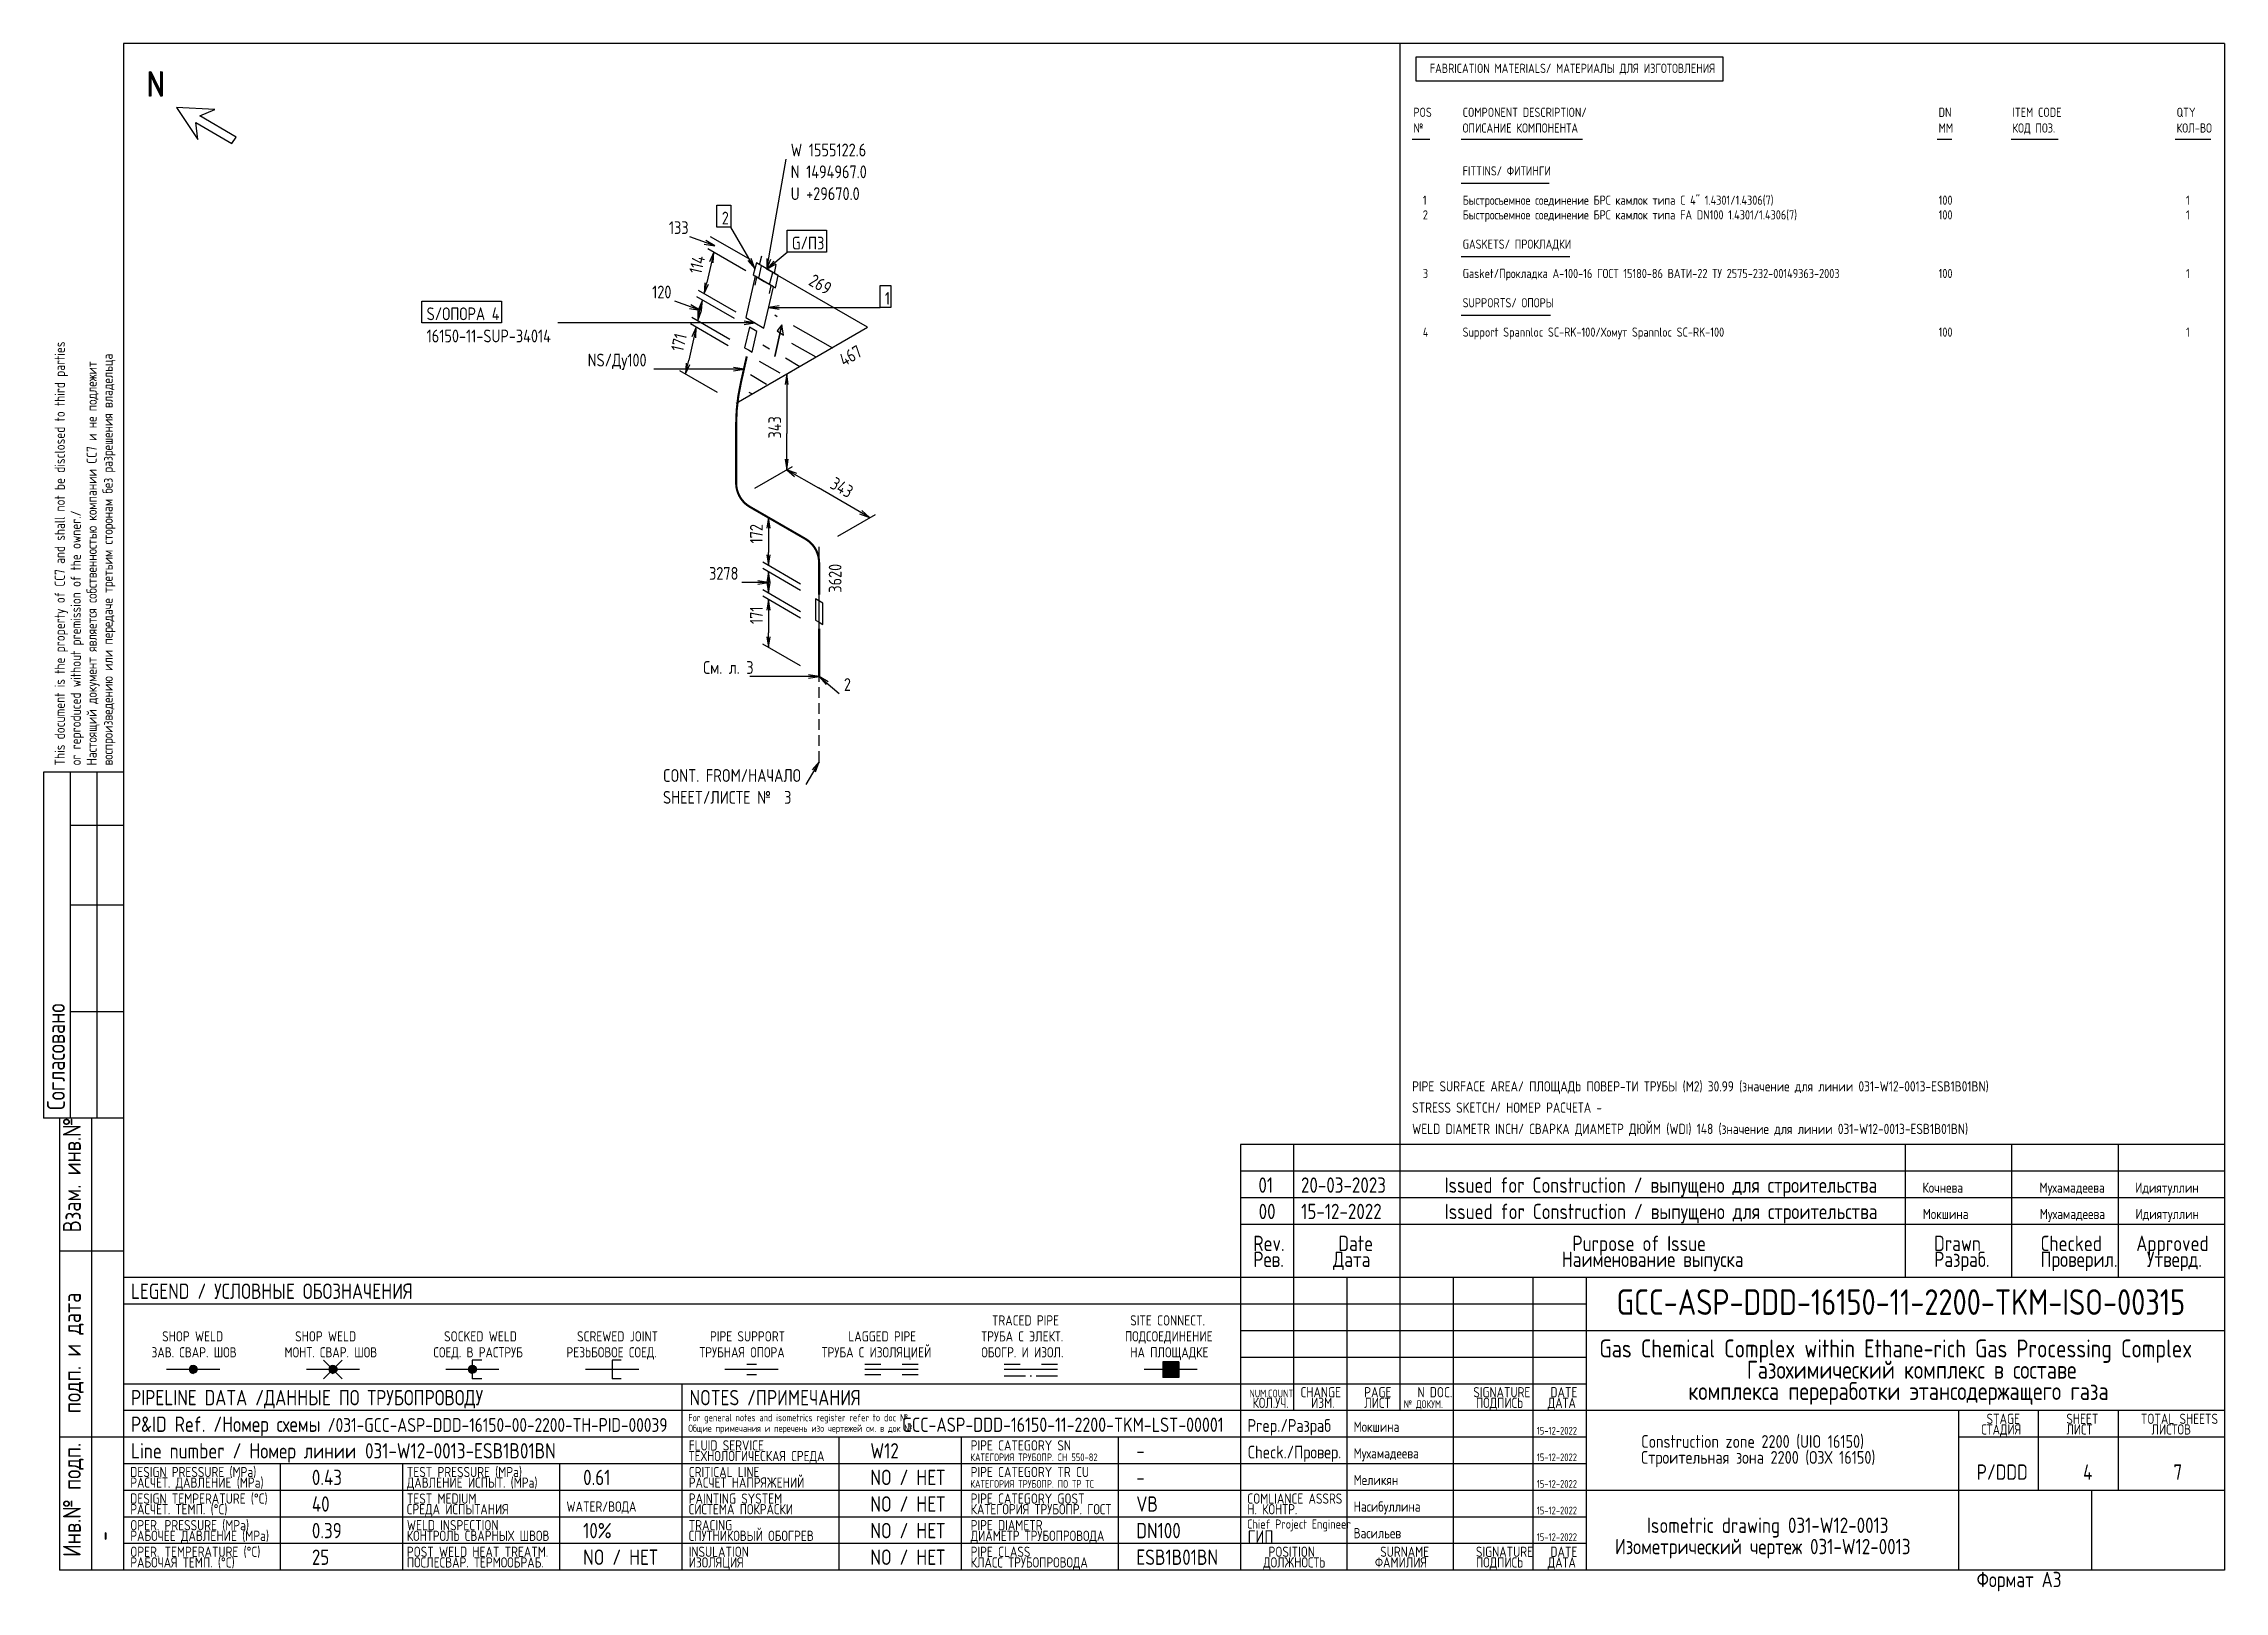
# Model space of a CAD drawing. Extents: x 5 to 415, y 1 to 292.
import ezdxf

# ---------------------------------------------------------------- set-up
doc = ezdxf.new("R2010")
doc.units = 0
doc.header["$MEASUREMENT"] = 0
doc.linetypes.add('GT110', pattern=[3, 2, -1])
doc.layers.add('GT_1', color=7, linetype='Continuous')
doc.styles.add('TTFN17', font='GOST type A')

msp = doc.modelspace()

# ---------------------------------------------------------------- linework, layer by layer
at = {"layer": 'GT_1', "flags": 128}
for points in [[(20, 292), (20, 5)], [(415, 292), (20, 292)], [(260, 292), (260, 60)], [(415, 292), (415, 5)], [(263.043, 289.511), (320.701, 289.511), (320.701, 284.968), (263.043, 284.968), (263.043, 289.511)], [(30, 280), (34, 274), (33.6, 277.2), (40.4, 273.2), (41.2, 274.4), (34.4, 278.4), (37.2, 279.6), (30, 280)], [(265.632, 273.971), (262.271, 273.971)], [(294.306, 273.971), (271.529, 273.971)], [(363.753, 273.971), (361.014, 273.971)], [(383.738, 273.971), (374.9, 273.971)], [(412.479, 273.971), (405.757, 273.971)], [(141, 249.6), (144.6, 270.3)], [(288.082, 265.683), (271.529, 265.683)], [(131.6, 261.6), (134.2, 261.6), (134.2, 257.5), (131.6, 257.5), (131.6, 261.6)], [(131.2, 254), (126.5, 255.7)], [(129.2, 254.3), (131.2, 254), (129.5, 255)], [(137.5, 251.6), (130.4, 255.7)], [(138.7, 249.7), (134.2, 257.5)], [(144.8, 256.9), (152.2, 256.9), (152.2, 252.8), (144.8, 252.8), (144.8, 256.9)], [(131, 252.8), (129.7, 247.1)], [(137, 249.3), (129.9, 253.4)], [(137, 249.3), (129.9, 253.4)], [(130.9, 250.8), (131, 252.8), (130.2, 251)], [(137.4, 251.2), (138.7, 249.7), (138, 251.6)], [(140.5, 247.3), (142.6, 246.1), (143.1, 248.4), (139, 250.8), (138.4, 248.5), (140.5, 247.3)], [(139.9, 250.2), (139.4, 247.9)], [(139.6, 250.4), (140, 252.1)], [(141, 249.6), (144.8, 252.8)], [(141, 251.6), (141, 249.6), (141.7, 251.5)], [(142.3, 251.1), (141, 249.6), (142.7, 250.6)], [(142.4, 248.8), (142.7, 250.5)], [(291.943, 251.907), (271.529, 251.907)], [(129.2, 245), (129.7, 247.1)], [(129.3, 247), (129.2, 245), (130, 246.8)], [(138.7, 239.5), (140.4, 238.5), (142.2, 246.3), (138.8, 248.3), (137, 240.5), (138.7, 239.5)], [(138.8, 246.6), (139.1, 248.1)], [(159.9, 238.7), (141, 249.6)], [(141.5, 246.7), (142.1, 249)], [(141.5, 245), (141.8, 246.5)], [(162.3, 246.5), (164.3, 246.5), (164.3, 242.4), (162.3, 242.4), (162.3, 246.5)], [(76.1, 243.6), (91.1, 243.6), (91.1, 239.5), (76.1, 239.5), (76.1, 243.6)], [(128.4, 241.9), (123.7, 243.6)], [(126.4, 242.2), (128.4, 241.9), (126.7, 242.9)], [(134.9, 240.3), (127.8, 244.4)], [(128, 241.9), (128, 239.9), (128.7, 241.8)], [(128, 239.9), (128.4, 241.9)], [(135.2, 241.5), (128.1, 245.6)], [(128.7, 241.8), (128.9, 243.8), (128.1, 242)], [(128.9, 243.8), (128.4, 241.9)], [(143.3, 242.7), (141.3, 242.4), (143.3, 242.1)], [(141.3, 242.4), (162.3, 242.4)], [(138.7, 239.5), (101.7, 239.5)], [(127.7, 238.7), (126.3, 232.5)], [(133.7, 235.2), (126.6, 239.3)], [(134, 236.4), (126.9, 240.5)], [(127.6, 236.7), (127.7, 238.7), (126.9, 236.9)], [(135.2, 224.4), (159.9, 238.7)], [(136.7, 239.2), (138.7, 239.5), (136.7, 239.8)], [(137.5, 234.4), (138.2, 234), (139.1, 237.9), (137.7, 238.7), (136.8, 234.8), (137.5, 234.4)], [(142.5, 241), (142.9, 240.7)], [(142.5, 233.2), (143.8, 239.1), (142.9, 238), (144.1, 237.2), (143.8, 239.1), (142.5, 233.2)], [(145.9, 239), (153.3, 234.8)], [(288.331, 240.887), (271.529, 240.887)], [(140.2, 235.4), (141.5, 234.6)], [(145.6, 235.7), (150.2, 233.1)], [(136.7, 230.8), (119.7, 230.8)], [(131.7, 226.4), (124.6, 230.5)], [(125.7, 229.9), (126.3, 232.5)], [(125.8, 231.9), (125.7, 229.9), (126.5, 231.7)], [(134.7, 230.5), (136.7, 230.8), (134.7, 231.1)], [(137.9, 229.8), (140.9, 228)], [(138.7, 226.4), (145.8, 230.5)], [(139.5, 232.3), (143.4, 230.1)], [(145, 227.9), (144.7, 229.9), (144.4, 227.9)], [(144.5, 232.9), (147.2, 231.3)], [(144.7, 229.9), (144.7, 218.7)], [(137.6, 226.5), (138.1, 226.2)], [(144.7, 211.9), (144.7, 218.7)], [(144.4, 213.9), (144.7, 211.9), (145, 213.9)], [(138.7, 208.4), (145.8, 212.5)], [(138.7, 208.4), (145.8, 212.5)], [(146.6, 211.2), (144.7, 211.9), (146.2, 210.6)], [(144.7, 211.9), (150.7, 208.5)], [(160.3, 202.9), (150.7, 208.5)], [(147.3, 199.4), (140.2, 203.5)], [(141.6, 200.9), (141.3, 202.9), (141, 200.9)], [(141.3, 202.9), (141.3, 196.3)], [(154.3, 199.4), (161.4, 203.5)], [(158.4, 203.6), (160.3, 202.9), (158.8, 204.2)], [(150.8, 173), (150.8, 197.4)], [(147.3, 190.4), (140.2, 194.5)], [(147.3, 189.2), (140.2, 193.3)], [(141, 195.9), (141.3, 193.9), (141.6, 195.9)], [(141.3, 193.9), (141.3, 196.3)], [(141.3, 190.7), (136.3, 190.7)], [(139.3, 190.4), (141.3, 190.7), (139.3, 191)], [(147.3, 185.2), (140.2, 189.3)], [(141.6, 190.7), (141.3, 192.7), (141, 190.7)], [(141, 190.7), (141.3, 188.7), (141.6, 190.7)], [(141.3, 192.7), (141.3, 190.7)], [(141.3, 188.7), (141.3, 190.7)], [(147.3, 184), (140.2, 188.1)], [(141.6, 185.5), (141.3, 187.5), (141, 185.5)], [(141.3, 187.5), (141.3, 181.2)], [(150.8, 183.2), (151.5, 182.8), (151.5, 186.8), (150.1, 187.6), (150.1, 183.6), (150.8, 183.2)], [(141, 180.5), (141.3, 178.5), (141.6, 180.5)], [(141.3, 178.5), (141.3, 181.2)], [(147.3, 175), (140.2, 179.1)], [(150.8, 173), (137.8, 173)], [(148.8, 172.7), (150.8, 173), (148.8, 173.3)], [(150.8, 173), (150.8, 173)], [(152.5, 172), (150.8, 173), (152.1, 171.5)], [(150.8, 173), (154.6, 169.8)], [(150.8, 157), (148.3, 152.7)], [(150.1, 155.1), (150.8, 157), (149.5, 155.5)], [(5, 155), (5, 90)], [(20, 155), (5, 155)], [(10, 155), (10, 90)], [(15, 155), (15, 90)], [(20, 145), (10, 145)], [(20, 130), (10, 130)], [(415, 115), (415, 5)], [(20, 110), (10, 110)], [(20, 90), (5, 90)], [(8, 90), (8, 5)], [(14, 90), (14, 5)], [(415, 85), (230, 85)], [(230, 85), (230, 5)], [(240, 85), (240, 60)], [(355, 85), (355, 60)], [(375, 85), (375, 60)], [(395, 85), (395, 60)], [(415, 80), (230, 80)], [(415, 75), (230, 75)], [(415, 70), (230, 70)], [(20, 65), (8, 65)], [(230, 60), (20, 60)], [(415, 60), (230, 60)], [(240, 60), (240, 35)], [(250, 60), (250, 5)], [(260, 60), (260, 35)], [(270, 60), (270, 5)], [(285, 60), (285, 5)], [(295, 60), (295, 5)], [(230, 55), (20, 55)], [(295, 55), (230, 55)], [(230, 55), (230, 40)], [(295, 50), (230, 50)], [(415, 50), (295, 50)], [(38.1, 42.7), (28.1, 42.7)], [(33.1, 43.5), (32.8, 43.4), (32.6, 43.3), (32.4, 43), (32.4, 42.7), (32.4, 42.5), (32.6, 42.2), (32.8, 42.1), (33.1, 42)], [(33.8, 43), (32.4, 43)], [(33.8, 42.9), (32.4, 42.9)], [(33.9, 42.8), (32.4, 42.8)], [(33.9, 42.7), (32.4, 42.7)], [(33.8, 42.6), (32.4, 42.6)], [(33.8, 42.5), (32.4, 42.5)], [(33.7, 43.2), (32.5, 43.2)], [(33.8, 43.1), (32.5, 43.1)], [(33.8, 42.4), (32.5, 42.4)], [(33.7, 42.3), (32.5, 42.3)], [(33.6, 43.3), (32.6, 43.3)], [(33.6, 42.2), (32.6, 42.2)], [(33.5, 43.4), (32.8, 43.4)], [(33.5, 42.1), (32.8, 42.1)], [(33.1, 43.5), (33.4, 43.4)], [(33.4, 42.1), (33.1, 42)], [(33.1, 42), (33.1, 42)], [(33.4, 43.4), (33.7, 43.3)], [(33.7, 42.2), (33.4, 42.1)], [(33.7, 43.3), (33.8, 43)], [(33.8, 42.5), (33.7, 42.2)], [(33.8, 43), (33.9, 42.7)], [(33.9, 42.7), (33.8, 42.5)], [(64.4, 42.7), (54.4, 42.7)], [(61.1, 44.5), (57.6, 41)], [(57.6, 44.5), (61.1, 41)], [(59.4, 43.5), (59.1, 43.4), (58.8, 43.3), (58.7, 43), (58.6, 42.7), (58.7, 42.5), (58.8, 42.2), (59.1, 42.1), (59.4, 42)], [(60.1, 42.8), (58.6, 42.8)], [(60.1, 42.7), (58.6, 42.7)], [(60, 43.1), (58.7, 43.1)], [(60.1, 43), (58.7, 43)], [(60.1, 42.9), (58.7, 42.9)], [(60.1, 42.6), (58.7, 42.6)], [(60.1, 42.5), (58.7, 42.5)], [(60, 42.4), (58.7, 42.4)], [(60, 43.2), (58.8, 43.2)], [(60, 42.3), (58.8, 42.3)], [(59.9, 43.3), (58.9, 43.3)], [(59.9, 42.2), (58.9, 42.2)], [(59.7, 43.4), (59, 43.4)], [(59.7, 42.1), (59, 42.1)], [(59.4, 43.5), (59.7, 43.4)], [(59.7, 42.1), (59.4, 42)], [(59.4, 42), (59.4, 42)], [(59.7, 43.4), (59.9, 43.3)], [(59.9, 42.2), (59.7, 42.1)], [(59.9, 43.3), (60.1, 43)], [(60.1, 42.5), (59.9, 42.2)], [(60.1, 43), (60.1, 42.7)], [(60.1, 42.7), (60.1, 42.5)], [(90.6, 42.7), (80.6, 42.7)], [(85.6, 43.5), (85.3, 43.4), (85.1, 43.3), (84.9, 43), (84.9, 42.7), (84.9, 42.5), (85.1, 42.2), (85.3, 42.1), (85.6, 42)], [(86.3, 43), (84.9, 43)], [(86.3, 42.9), (84.9, 42.9)], [(86.4, 42.8), (84.9, 42.8)], [(86.4, 42.7), (84.9, 42.7)], [(86.3, 42.6), (84.9, 42.6)], [(86.3, 42.5), (84.9, 42.5)], [(86.2, 43.2), (85, 43.2)], [(86.3, 43.1), (85, 43.1)], [(86.3, 42.4), (85, 42.4)], [(86.2, 42.3), (85, 42.3)], [(86.1, 43.3), (85.1, 43.3)], [(86.1, 42.2), (85.1, 42.2)], [(86, 43.4), (85.3, 43.4)], [(86, 42.1), (85.3, 42.1)], [(85.6, 44.5), (85.6, 41)], [(87.4, 44.5), (85.6, 44.5)], [(85.6, 43.5), (85.9, 43.4)], [(85.9, 42.1), (85.6, 42)], [(85.6, 42), (85.6, 42)], [(87.4, 41), (85.6, 41)], [(85.9, 43.4), (86.2, 43.3)], [(86.2, 42.2), (85.9, 42.1)], [(86.2, 43.3), (86.3, 43)], [(86.3, 42.5), (86.2, 42.2)], [(86.3, 43), (86.4, 42.7)], [(86.4, 42.7), (86.3, 42.5)], [(116.9, 42.7), (106.9, 42.7)], [(113.6, 44.5), (111.9, 44.5)], [(111.9, 44.5), (111.9, 41)], [(113.6, 41), (111.9, 41)], [(143.1, 42.7), (133.1, 42.7)], [(139, 43.7), (137.2, 43.7)], [(139, 41.7), (137.2, 41.7)], [(162.4, 43.7), (159.4, 43.7)], [(169.4, 42.7), (159.4, 42.7)], [(162.4, 41.7), (159.4, 41.7)], [(169.4, 43.7), (166.4, 43.7)], [(169.4, 41.7), (166.4, 41.7)], [(188.6, 43.7), (185.6, 43.7)], [(195.6, 42.7), (185.6, 42.7)], [(189.6, 41.5), (185.6, 41.5)], [(190.7, 41.5), (190.5, 41.5)], [(195.6, 41.5), (191.6, 41.5)], [(195.6, 43.7), (192.6, 43.7)], [(221.9, 42.7), (211.9, 42.7)], [(218.4, 44.2), (215.4, 44.2)], [(218.4, 44.2), (215.4, 44.2), (215.4, 41.2)], [(218.4, 44.1), (215.4, 44.1)], [(218.4, 44), (215.4, 44)], [(218.4, 43.9), (215.4, 43.9)], [(218.4, 43.8), (215.4, 43.8)], [(218.4, 43.7), (215.4, 43.7)], [(218.4, 43.6), (215.4, 43.6)], [(218.4, 43.5), (215.4, 43.5)], [(218.4, 43.4), (215.4, 43.4)], [(218.4, 43.3), (215.4, 43.3)], [(218.4, 43.2), (215.4, 43.2)], [(218.4, 43.1), (215.4, 43.1)], [(218.4, 43), (215.4, 43)], [(218.4, 42.9), (215.4, 42.9)], [(218.4, 42.8), (215.4, 42.8)], [(218.4, 42.7), (215.4, 42.7)], [(218.4, 42.6), (215.4, 42.6)], [(218.4, 42.5), (215.4, 42.5)], [(218.4, 42.4), (215.4, 42.4)], [(218.4, 42.3), (215.4, 42.3)], [(218.4, 42.2), (215.4, 42.2)], [(218.4, 42.1), (215.4, 42.1)], [(218.4, 42), (215.4, 42)], [(218.4, 41.9), (215.4, 41.9)], [(218.4, 41.8), (215.4, 41.8)], [(218.4, 41.7), (215.4, 41.7)], [(218.4, 41.6), (215.4, 41.6)], [(218.4, 41.5), (215.4, 41.5)], [(218.4, 41.4), (215.4, 41.4)], [(218.4, 41.3), (215.4, 41.3)], [(218.4, 41.2), (215.4, 41.2)], [(218.4, 44.2), (218.4, 41.2)], [(295, 45), (230, 45)], [(230, 40), (20, 40)], [(125, 40), (125, 5)], [(295, 40), (230, 40)], [(230, 35), (20, 35)], [(415, 35), (230, 35)], [(365, 35), (365, 5)], [(380, 35), (380, 20)], [(395, 35), (395, 20)], [(20, 30), (8, 30)], [(230, 30), (20, 30)], [(154.5, 30), (154.5, 5)], [(177.5, 30), (177.5, 5)], [(207, 30), (207, 5)], [(295, 30), (230, 30)], [(415, 30), (365, 30)], [(230, 25), (20, 25)], [(49.5, 25), (49.5, 5)], [(72.5, 25), (72.5, 5)], [(102, 25), (102, 5)], [(295, 25), (230, 25)], [(230, 20), (20, 20)], [(295, 20), (230, 20)], [(415, 20), (295, 20)], [(390, 20), (390, 5)], [(230, 15), (20, 15)], [(295, 15), (230, 15)], [(230, 10), (20, 10)], [(295, 10), (230, 10)], [(415, 5), (8, 5)]]:
    msp.add_lwpolyline(points, dxfattribs=at)
at = {"layer": 'GT_1', "const_width": 0.4, "flags": 128}
for points in [[(136.1, 228.3), (137.2, 233.2)], [(135.2, 209.4), (135.2, 220.4)], [(148.2, 198.9), (137.8, 204.9)], [(150.8, 188.4), (150.8, 194.4)], [(150.8, 173), (150.8, 182)]]:
    msp.add_lwpolyline(points, dxfattribs=at)
for points in [[(135.2, 220.4, -0.0567734), (136.1, 228.3)], [(137.8, 204.9, -0.267786), (135.2, 209.4)], [(150.8, 194.4, 0.268126), (148.2, 198.9)]]:
    msp.add_lwpolyline(points, format="xyb", dxfattribs=at)
at = {"layer": 'GT_1', "linetype": 'GT110', "flags": 128}
msp.add_lwpolyline([(150.8, 157), (150.8, 173)], dxfattribs=at)

# ---------------------------------------------------------------- texts
at = {"layer": 'GT_1', "style": 'TTFN17'}
for s, height, p in [('FABRICATION MATERIALS/ МАТЕРИАЛЫ ДЛЯ ИЗГОТОВЛЕНИЯ', 1.7325, (265.617, 286.49)), ('N', 4.8125, (24.3219, 282)), ('N', 4.8125, (24.5219, 282)), ('POS', 1.7325, (262.531, 278.224)), ('COMPONENT DESCRIPTION/', 1.7325, (271.788, 278.224)), ('DN', 1.7325, (361.274, 278.224)), ('ITEM CODE', 1.7325, (375.16, 278.224)), ('QTY', 1.7325, (406.017, 278.224)), ('№', 1.7325, (262.531, 275.266)), ('ОПИСАНИЕ КОМПОНЕНТА', 1.7325, (271.788, 275.266)), ('MM', 1.7325, (361.274, 275.266)), ('КОД ПОЗ.', 1.7325, (375.16, 275.266)), ('КОЛ-ВО', 1.7325, (406.017, 275.266)), ('W 1555122.6', 2.40625, (145.461, 270.8)), ('N 1494967.0', 2.40625, (145.461, 266.692)), ('FITTINS/ ФИТИНГИ', 1.7325, (271.788, 267.204)), ('U +29670.0', 2.40625, (145.461, 262.583)), ('  1', 1.7325, (262.531, 261.694)), ('Быстросъемное соединение БРС камлок типа C 4" 1.4301/1.4306(7)', 1.7325, (271.788, 261.694)), ('100', 1.7325, (361.274, 261.694)), ('  1', 1.7325, (406.017, 261.694)), ('133', 2.40625, (122.556, 256.2)), ('2', 2.4062, (132.505, 258)), ('  2', 1.7325, (262.531, 258.939)), ('Быстросъемное соединение БРС камлок типа FA DN100 1.4301/1.4306(7)', 1.7325, (271.788, 258.939)), ('100', 1.7325, (361.274, 258.939)), ('  1', 1.7325, (406.017, 258.939)), ('G/П3', 2.40625, (145.661, 253.3)), ('GASKETS/ ПРОКЛАДКИ', 1.7325, (271.788, 253.429)), ('120', 2.40625, (119.412, 244.1)), ('  3', 1.7325, (262.531, 247.918)), ('Gasket/Прокладка А-100-16 ГОСТ 15180-86 ВАТИ-22 ТУ 2575-232-00149363-2003', 1.7325, (271.788, 247.918)), ('100', 1.7325, (361.274, 247.918)), ('  1', 1.7325, (406.017, 247.918)), ('S/ОПОРА 4', 2.40625, (77.0089, 240)), ('1', 2.4062, (163.161, 242.9)), ('SUPPORTS/ ОПОРЫ', 1.7325, (271.788, 242.408)), ('16150-11-SUP-34014', 2.40625, (77.0089, 235.833)), ('  4', 1.7325, (262.531, 236.898)), ('Support Spannloc SC-RK-100/Хомут Spannloc SC-RK-100', 1.7325, (271.788, 236.898)), ('100', 1.7325, (361.274, 236.898)), ('  1', 1.7325, (406.017, 236.898)), ('NS/Ду100', 2.40625, (107.286, 231.3)), ('3278', 2.40625, (130.11, 191.2)), ('См. л. 3', 2.40625, (129.015, 173.5)), ('2', 2.4062, (155.461, 170.3)), ('CONT. FROM/НАЧАЛО', 2.40625, (121.449, 153.2)), ('SHEET/ЛИСТЕ №  3', 2.40625, (121.449, 149.092)), ('PIPE SURFACE AREA/ ПЛОЩАДЬ ПОВЕР-ТИ ТРУБЫ (М2) 30.99 (значение для линии 031-W12-0013-ESB1B01BN)', 1.925, (262.289, 95)), ('STRESS SKETCH/ НОМЕР РАСЧЕТА -', 1.925, (262.289, 91)), ('WELD DIAMETR INCH/ СВАРКА ДИАМЕТР ДЮЙМ (WDI) 148 (значение для линии 031-W12-0013-ESB1B01BN)', 1.925, (262.289, 87)), ('01', 2.8875, (233.385, 75.9595)), ('20-03-2023', 2.8875, (241.385, 75.9595)), ('Issued for Construction / выпущено для строительства', 2.8875, (268.385, 75.9595)), ('00', 2.8875, (233.433, 71)), ('15-12-2022', 2.8875, (241.433, 71)), ('Issued for Construction / выпущено для строительства', 2.8875, (268.433, 71)), ('Кочнева', 1.925, (358.241, 75.9595)), ('Мухамадеева', 1.925, (380.241, 75.9595)), ('Идиятуллин', 1.925, (398.241, 75.9595)), ('Мокшина', 1.925, (358.289, 71)), ('Мухамадеева', 1.925, (380.289, 71)), ('Идиятуллин', 1.925, (398.289, 71)), ('Rev.', 2.8875, (232.433, 65)), ('Date', 2.8875, (248.433, 65)), ('Purpose of Issue', 2.8875, (292.433, 65)), ('Drawn', 2.8875, (360.433, 65)), ('Checked', 2.8875, (380.433, 65)), ('Approved', 2.8875, (398.433, 65)), ('Рев.', 2.8875, (232.433, 62)), ('Дата', 2.8875, (247.433, 62)), ('Наименование выпуска', 2.8875, (290.433, 62)), ('Разраб.', 2.8875, (360.433, 62)), ('Проверил.', 2.8875, (380.433, 62)), ('Утверд.', 2.8875, (400.433, 62)), ('LEGEND / УСЛОВНЫЕ ОБОЗНАЧЕНИЯ', 2.8875, (21.4331, 56)), ('GCC-ASP-DDD-16150-11-2200-TKM-ISO-00315', 4.8125, (300.722, 53)), ('SHOP WELD', 1.925, (27.2887, 48)), ('SHOP WELD', 1.925, (52.2887, 48)), ('SOCKED WELD', 1.925, (80.2887, 48)), ('SCREWED JOINT', 1.925, (105.289, 48)), ('PIPE SUPPORT', 1.925, (130.289, 48)), ('LAGGED PIPE', 1.925, (156.289, 48)), ('ТРУБА С ЭЛЕКТ.', 1.925, (181.289, 48)), ('TRACED PIPE', 1.925, (183.289, 51)), ('ПОДСОЕДИНЕНИЕ', 1.925, (208.289, 48)), ('SITE CONNECT.', 1.925, (209.289, 51)), ('ЗАВ. СВАР. ШОВ', 1.925, (25.2887, 45)), ('МОНТ. СВАР. ШОВ', 1.925, (50.2887, 45)), ('СОЕД. В РАСТРУБ', 1.925, (78.2887, 45)), ('РЕЗЬБОВОЕ СОЕД.', 1.925, (103.289, 45)), ('ТРУБНАЯ ОПОРА', 1.925, (128.289, 45)), ('ТРУБА С ИЗОЛЯЦИЕЙ', 1.925, (151.289, 45)), ('ОБОГР. И ИЗОЛ.', 1.925, (181.289, 45)), ('НА ПЛОЩАДКЕ', 1.925, (209.289, 45)), ('Gas Chemical Complex within Ethane-rich Gas Processing Complex', 3.36875, (297.505, 45)), (' Газохимический комплекс в составе', 3.36875, (323.505, 41)), ('PIPELINE DATA /ДАННЫЕ ПО ТРУБОПРОВОДУ', 2.8875, (21.4331, 36)), ('NOTES /ПРИМЕЧАНИЯ', 2.8875, (126.433, 36)), ('NUM.COUNT', 1.44375, (231.717, 37.5)), ('КОЛ.УЧ.', 1.925, (232.289, 35.5)), ('CHANGE', 1.925, (241.289, 37.5)), ('ИЗМ.', 1.925, (243.289, 35.5)), ('ЛИСТ', 1.925, (253.289, 35.5)), ('PAGE', 1.925, (253.289, 37.5)), ('№ ДОКУМ.', 1.44375, (260.717, 35.5)), ('N DOC.', 1.925, (263.289, 37.5)), ('SIGNATURE', 1.925, (273.789, 37.5)), ('ПОДПИСЬ', 1.925, (274.289, 35.5)), ('ДАТА', 1.925, (287.789, 35.5)), ('DATE', 1.925, (288.289, 37.5)), (' комплекса переработки этансодержащего газа', 3.36875, (312.505, 37)), ('P', 2.8875, (21.4331, 31)), ('&ID Ref. /Номер схемы', 2.8875, (23.2998, 31)), ('/031-GCC-ASP-DDD-16150-00-2200-TH-PID-00039', 2.59875, (58.3898, 31)), ('For general notes and isometrics register refer to doc №', 1.3475, (126.202, 33)), ('GCC-ASP-DDD-16150-11-2200-TKM-LST-00001', 2.695, (166.404, 31)), ('Prep./Разраб', 2.40625, (231.361, 31)), ('Мокшина', 1.925, (251.289, 31)), ('STAGE', 1.925, (370.289, 32.5)), ('SHEET', 1.925, (385.289, 32.5)), ('TOTAL SHEETS', 1.925, (399.289, 32.5)), ('Line number / Номер линии', 2.8875, (21.4331, 26)), ('031-W12-0013-ESB1B01BN', 2.8875, (65.4331, 26)), ('Общие примечания и перечень изо чертежей см. в док №', 1.3475, (126.202, 31)), ('FLUID SERVICE', 1.925, (126.289, 27.5)), ('W12', 2.8875, (160.433, 26)), ('PIPE CATEGORY SN', 1.925, (179.289, 27.5)), ('15-12-2022', 1.44375, (285.717, 30.5)), ('Construction zone 2200 (UIO 16150)', 2.40625, (305.361, 28)), ('СТАДИЯ', 1.925, (369.289, 30.5)), ('ЛИСТ', 1.925, (385.289, 30.5)), ('ЛИСТОВ', 1.925, (401.289, 30.5)), ('DESIGN PRESSURE (MPa)', 1.925, (21.2887, 22.5)), ('TEST PRESSURE (MPa)', 1.925, (73.2887, 22.5)), ('ТЕХНОЛОГИЧЕСКАЯ СРЕДА', 1.925, (126.289, 25.5)), ('КАТЕГОРИЯ ТРУБОПР. СН 550-82', 1.44375, (179.217, 25.5)), ('-', 2.8875, (210.433, 26)), ('Check./Провер.', 2.40625, (231.361, 26)), ('Мухамадеева', 1.925, (251.289, 26)), ('15-12-2022', 1.44375, (285.717, 25.5)), ('Строительная зона 2200 (ОЗХ 16150)', 2.40625, (305.361, 25)), ('P/DDD', 2.8875, (368.433, 22)), ('4', 2.8875, (388.433, 22)), ('7', 2.8875, (405.433, 22)), ('РАСЧЕТ. ДАВЛЕНИЕ (MPa)', 1.925, (21.2887, 20.5)), ('0.43', 2.8875, (55.4331, 21)), ('ДАВЛЕНИЕ ИСПЫТ. (MPa)', 1.925, (73.2887, 20.5)), ('0.61', 2.8875, (106.433, 21)), ('CRITICAL LINE', 1.925, (126.289, 22.5)), ('РАСЧЕТ НАПРЯЖЕНИЙ', 1.925, (126.289, 20.5)), ('NO / НЕТ', 2.8875, (160.433, 21)), ('КАТЕГОРИЯ ТРУБОПР. ПО ТР ТС', 1.44375, (179.217, 20.5)), ('PIPE CATEGORY TR CU', 1.925, (179.289, 22.5)), ('-', 2.8875, (210.433, 21)), ('Меликян', 1.925, (251.289, 21)), ('15-12-2022', 1.44375, (285.717, 20.5)), ('DESIGN TEMPERATURE (°C)', 1.925, (21.2887, 17.5)), ('РАСЧЕТ. ТЕМП. (°C)', 1.925, (21.2887, 15.5)), ('40', 2.8875, (55.4331, 16)), ('TEST MEDIUM', 1.925, (73.2887, 17.5)), ('СРЕДА ИСПЫТАНИЯ', 1.925, (73.2887, 15.5)), ('WATER/ВОДА', 1.925, (103.289, 16)), ('СИСТЕМА ПОКРАСКИ', 1.925, (126.289, 15.5)), ('PAINTING SYSTEM', 1.925, (126.289, 17.5)), ('NO / НЕТ', 2.8875, (160.433, 16)), ('PIPE CATEGORY GOST', 1.925, (179.289, 17.5)), ('КАТЕГОРИЯ ТРУБОПР. ГОСТ', 1.925, (179.289, 15.5)), ('VВ', 2.8875, (210.433, 16)), ('COMLIANCE ASSRS', 1.925, (231.289, 17.5)), ('Н. КОНТР.', 1.925, (231.289, 15.5)), ('Насибуллина', 1.925, (251.289, 16)), ('15-12-2022', 1.44375, (285.717, 15.5)), ('OPER. PRESSURE (MPa)', 1.925, (21.2887, 12.5)), ('РАБОЧЕЕ ДАВЛЕНИЕ (MPa)', 1.925, (21.2887, 10.5)), ('0.39', 2.8875, (55.4331, 11)), ('WELD INSPECTION', 1.925, (73.2887, 12.5)), ('КОНТРОЛЬ СВАРНЫХ ШВОВ', 1.925, (73.2887, 10.5)), ('10%', 2.8875, (106.433, 11)), ('TRACING', 1.925, (126.289, 12.5)), ('СПУТНИКОВЫЙ ОБОГРЕВ', 1.925, (126.289, 10.5)), ('NO / НЕТ', 2.8875, (160.433, 11)), ('ДИАМЕТР ТРУБОПРОВОДА', 1.925, (179.289, 10.5)), ('PIPE DIAMETR', 1.925, (179.289, 12.5)), ('DN100', 2.8875, (210.433, 11)), ('Chief Project Engineer', 1.7325, (231.26, 12.8)), ('ГИП', 2.40625, (231.361, 10.1)), ('Васильев', 1.925, (251.289, 11)), ('Isometric drawing 031-W12-0013', 2.8875, (306.433, 12)), ('OPER. TEMPERATURE (°C)', 1.925, (21.2887, 7.5)), ('25', 2.8875, (55.4331, 6)), ('POST WELD HEAT TREATM.', 1.925, (73.2887, 7.5)), ('NO / НЕТ', 2.8875, (106.433, 6)), ('INSULATION', 1.925, (126.289, 7.5)), ('NO / НЕТ', 2.8875, (160.433, 6)), ('PIPE CLASS', 1.925, (179.289, 7.5)), ('ESB1B01BN', 2.8875, (210.433, 6)), ('POSITION', 1.925, (235.289, 7.5)), ('SURNAME', 1.925, (256.289, 7.5)), ('SIGNATURE', 1.925, (274.289, 7.5)), ('15-12-2022', 1.44375, (285.717, 10.5)), ('DATE', 1.925, (288.289, 7.5)), ('Изометрический чертеж 031-W12-0013', 2.8875, (300.433, 8)), ('РАБОЧАЯ ТЕМП. (°C)', 1.925, (21.2887, 5.5)), ('ПОСЛЕСВАР. ТЕРМООБРАБ.', 1.925, (73.2887, 5.5)), ('ИЗОЛЯЦИЯ', 1.925, (126.289, 5.5)), ('КЛАСС ТРУБОПРОВОДА', 1.925, (179.289, 5.5)), ('ДОЛЖНОСТЬ', 1.925, (234.289, 5.5)), ('ФАМИЛИЯ', 1.925, (255.289, 5.5)), ('ПОДПИСЬ', 1.925, (274.289, 5.5)), ('ДАТА', 1.925, (287.789, 5.5)), ('Формат А3', 2.8875, (368.433, 1.8))]:
    msp.add_text(s, height=height, dxfattribs=at).set_placement(p)
for s, height, rotation, p in [('114', 2.40625, 77, (128.645, 248.541)), ('269', 2.40625, 330, (148.629, 246.739)), ('This document is the property of CC7 and shall not be disclosed to third parties', 1.925, 90, (9, 156.289)), ('171', 2.40625, 77, (125.245, 233.941)), ('467', 2.40625, 30, (155.487, 231.245)), ('Настоящий документ является собственностью компании CC7 и не подлежит', 1.925, 90, (15, 156.289)), ('воспроизведению или передаче третьим сторонам без разрешения владельца', 1.925, 90, (18, 156.289)), ('343', 2.40625, 90, (143.657, 217.76)), ('343', 2.40625, 330, (152.662, 208.557)), ('or reproduced without premission of the owner./', 1.925, 90, (12, 156.289)), ('172', 2.40625, 90, (140.204, 198.026)), ('3620', 2.40625, 90, (155.014, 188.775)), ('171', 2.40625, 90, (140.204, 182.885)), ('Согласовано', 3.36875, 90, (9, 91.5053)), ('Взам. инв.№', 3.36875, 90, (12, 68.5053)), ('подп. и дата', 3.36875, 90, (12, 34.5053)), ('Инв.№ подп.', 3.36875, 90, (12, 7.5053)), ('-', 3.3687, 90, (18, 10.5053))]:
    msp.add_text(s, height=height, rotation=rotation, dxfattribs=at).set_placement(p)

doc.saveas('drawing.dxf')
